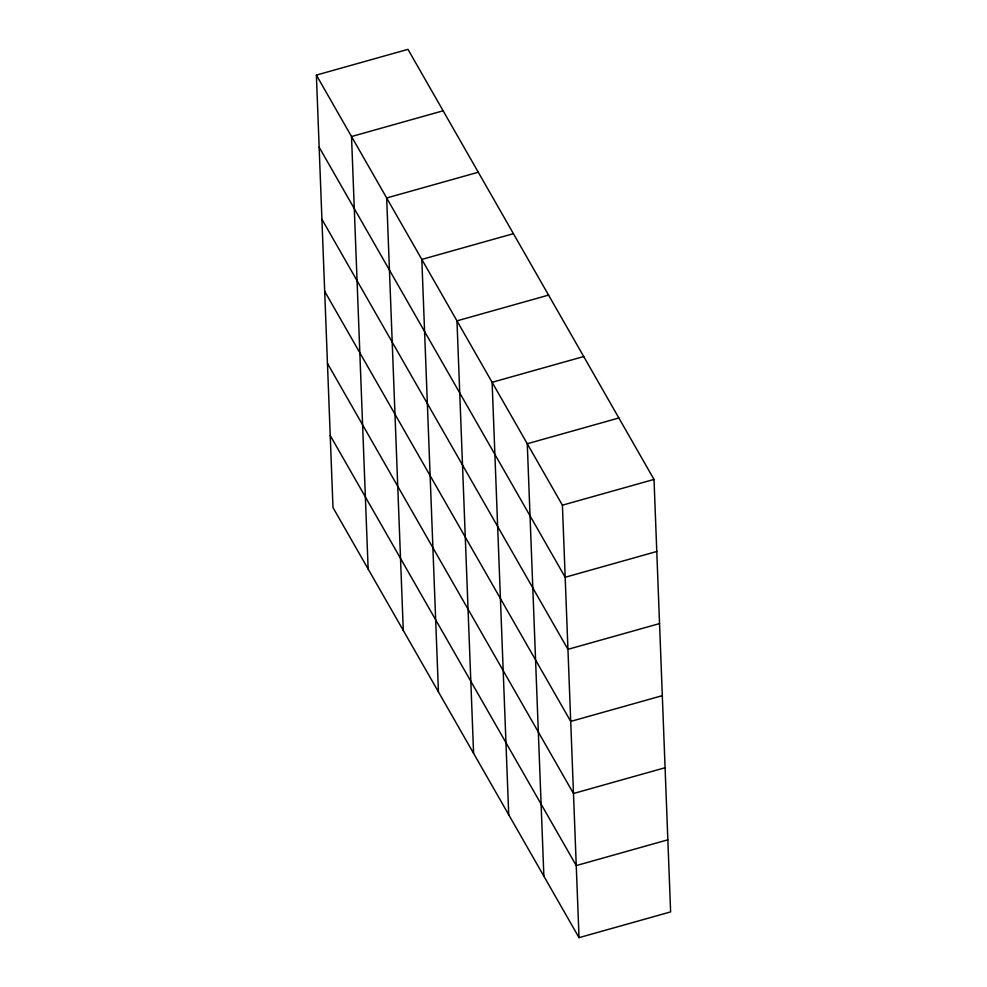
<?xml version="1.0" encoding="UTF-8"?>
<svg xmlns="http://www.w3.org/2000/svg" width="987" height="987" viewBox="0 0 987 987"><rect width="100%" height="100%" fill="white"/><g stroke="black" fill="none" stroke-linecap="round" stroke-linejoin="round"><path stroke-width="1.48" d="M316.383 75.098L407.976 49.35L654.011 479.423L670.617 911.902L579.024 937.65L332.989 507.577L316.383 75.098L562.405 505.184L579.024 937.65M443.126 110.791L351.52 136.539L368.139 569.018M478.276 172.231L386.67 197.98L403.288 630.459M513.413 233.672L421.819 259.421L438.438 691.887M548.562 295.113L456.969 320.861L473.587 753.328M583.712 356.541L492.118 382.302L508.724 814.768M618.861 417.982L527.268 443.743L543.874 876.209M562.405 505.184L654.011 479.423M656.774 551.499L565.181 577.259L319.146 147.186M659.55 623.587L567.944 649.335L321.91 219.262M662.314 695.662L570.72 721.411L324.686 291.338M665.09 767.738L573.484 793.499L327.45 363.413M667.854 839.814L576.26 865.574L330.226 435.501"/></g></svg>
